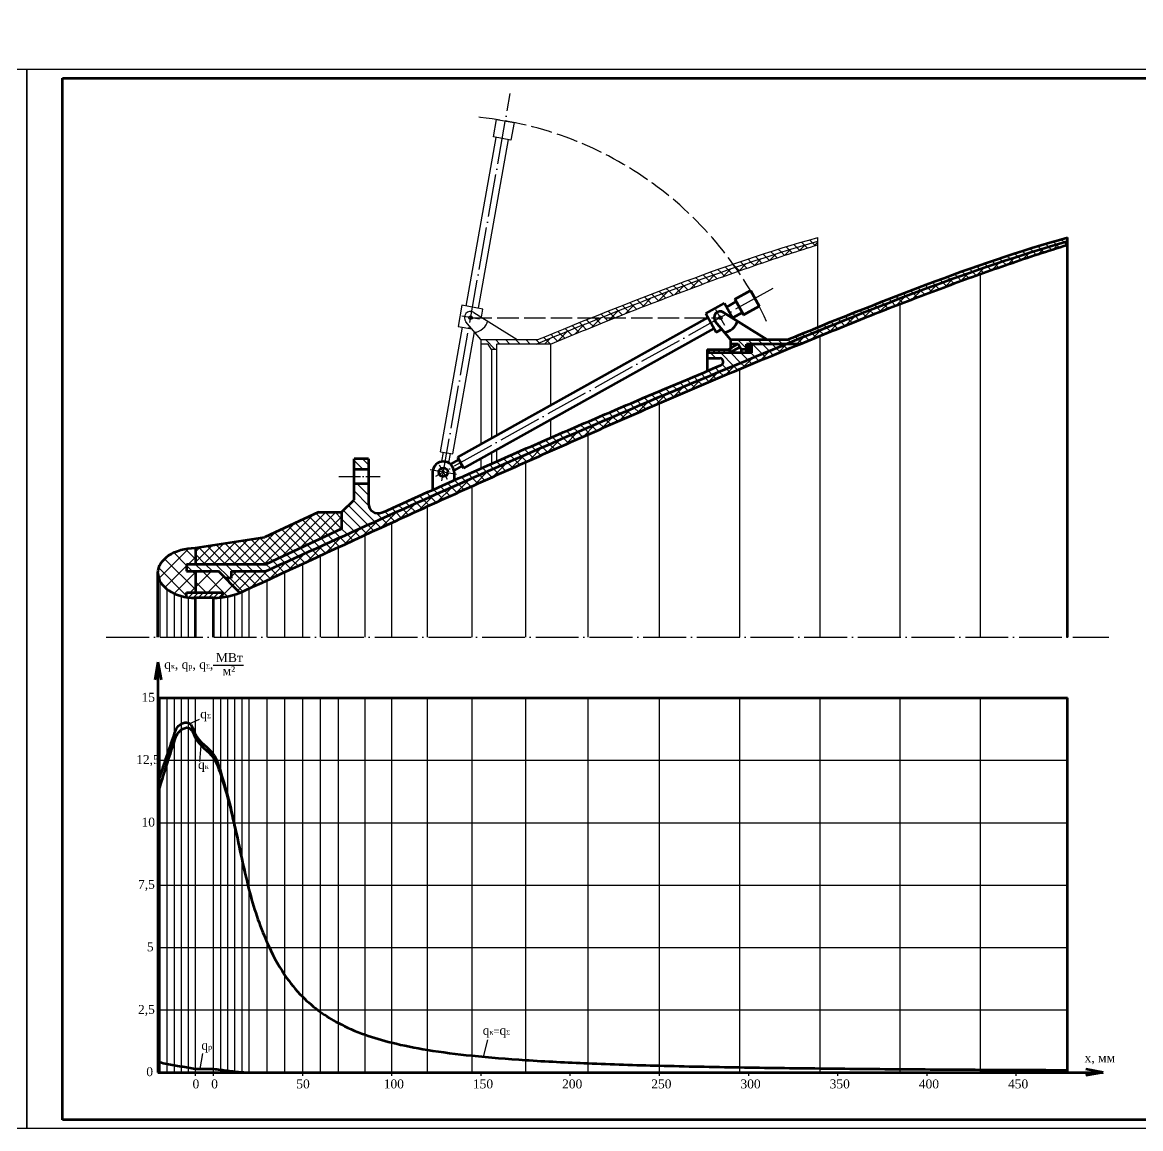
# Paper-space layout 'Лист1' of a CAD drawing. Header units: millimetres. Extents: x -4940 to -1389, y -1786 to 3462.
# Drawn here: x -3260 to -2633, y -970 to -350 of the extents above; entities that cross this region are included whole.
import ezdxf

# ---------------------------------------------------------------- set-up
doc = ezdxf.new("R2010")
doc.units = ezdxf.units.MM
doc.linetypes.add('ACAD_ISO02W100', pattern=[15, 12, -3])
doc.linetypes.add('ACAD_ISO04W100', pattern=[30, 24, -3, 0, -3])
doc.dimstyles.new('ISO-25', dxfattribs={"dimtxt": 2.5, "dimasz": 2.5, "dimexe": 1.25, "dimexo": 0.625, "dimtad": 1, "dimtxsty": 'Standard', "dimcen": 2.5, "dimadec": 0, "dimazin": 0, "dimtfac": 1, "dimtmove": 0, "dimatfit": 3, "dimfxl": 1, "dimarcsym": 0})

# ---------------------------------------------------------------- blocks, each defined once
blk = doc.blocks.new('*D71')
at = {"color": 0, "lineweight": -2}
blk.add_arc((-4597.85, -613.9), 48.93, 115.85706, 174.14294, dxfattribs=at)
at = {"color": 0}
for points in [[(-4619.52, -569.1), (-4618.87, -570.64), (-4614.59, -567.92)], [(-4645.7, -608.95), (-4647.36, -608.87), (-4646.79, -613.9)]]:
    blk.add_solid(points, dxfattribs=at)
at = {"layer": 'Defpoints', "color": 0}
for p in [(-4653.01, -462.38), (-4642.79, -594.52), (-4739.51, -613.9), (-4598.05, -613.38), (-4598.05, -613.9)]:
    blk.add_point(p, dxfattribs=at)

psp = doc.layouts.new('Лист1')

# ---------------------------------------------------------------- hatches: boundary and pattern name
h = psp.add_hatch()
h.set_pattern_fill('_USER', color=5, scale=4, angle=315, style=0, pattern_type=0)
h.set_pattern_definition([(315, (3327.5758, 5289.3454), (2.8284271, 2.8284271), [])])
edge = h.paths.add_edge_path()
edge.add_spline(control_points=[(-2935.718, -515.571), (-2910.79, -505.584), (-2885.716, -495.982), (-2860.346, -487.293)], knot_values=[373.4599659, 373.4599659, 373.4599659, 373.4599659, 453.9179497, 453.9179497, 453.9179497, 453.9179497], degree=3, periodic=0)
edge.add_arc((-3024.058, -602.178), 200, 35.059128, 35.702426)
edge.add_spline(control_points=[(-2861.646, -485.463), (-2872.247, -489.142), (-2898.816, -498.893), (-2925.133, -509.217), (-2940.959, -515.571)], knot_values=[368.7669809, 368.7669809, 368.7669809, 368.7669809, 402.4077443, 453.5742204, 453.5742204, 453.5742204, 453.5742204], degree=3, periodic=0)
edge.add_line((-2940.959, -515.571), (-2935.718, -515.571))
edge = h.paths.add_edge_path()
edge.add_spline(control_points=[(-2860.346, -487.293), (-2845.035, -482.05), (-2829.617, -477.139), (-2814.058, -472.678)], knot_values=[453.9179497, 453.9179497, 453.9179497, 453.9179497, 502.4755007, 502.4755007, 502.4755007, 502.4755007], degree=3, periodic=0)
edge.add_line((-2814.058, -472.678), (-2814.058, -470.678))
edge.add_spline(control_points=[(-2814.058, -470.678), (-2830.104, -474.977), (-2845.943, -480.013), (-2861.646, -485.463)], knot_values=[453.5742204, 453.5742204, 453.5742204, 453.5742204, 503.4091469, 503.4091469, 503.4091469, 503.4091469], degree=3, periodic=0)
edge.add_arc((-3024.058, -602.178), 200, 35.059128, 35.702426, ccw=False)
edge = h.paths.add_edge_path()
edge.add_spline(control_points=[(-2971.968, -530.34), (-2959.908, -525.367), (-2947.83, -520.424), (-2935.718, -515.571)], knot_values=[334.3660156, 334.3660156, 334.3660156, 334.3660156, 373.4599659, 373.4599659, 373.4599659, 373.4599659], degree=3, periodic=0)
edge.add_line((-2935.718, -515.571), (-2940.959, -515.571))
edge.add_spline(control_points=[(-2940.959, -515.571), (-2951.038, -519.617), (-2961.095, -523.714), (-2971.142, -527.84)], knot_values=[336.1801353, 336.1801353, 336.1801353, 336.1801353, 368.7669809, 368.7669809, 368.7669809, 368.7669809], degree=3, periodic=0)
edge.add_line((-2971.142, -527.84), (-3003.007, -527.84))
edge.add_line((-3003.007, -527.84), (-3003.007, -530.34))
edge.add_line((-3003.007, -530.34), (-2998.84, -530.34))
edge.add_line((-2998.84, -530.34), (-2997.108, -533.34))
edge.add_line((-2997.108, -533.34), (-2994.108, -533.34))
edge.add_line((-2994.108, -533.34), (-2994.108, -530.34))
edge.add_line((-2994.108, -530.34), (-2971.968, -530.34))
edge = h.paths.add_edge_path()
edge.add_spline(control_points=[(-3123.521, -657.678), (-3080.675, -638.153), (-2984.88, -594.632), (-2887.333, -553.181), (-2832.754, -530.664), (-2831.968, -530.34)], knot_values=[16.2020137, 16.2020137, 16.2020137, 16.2020137, 157.4332868, 331.8184068, 334.3660156, 334.3660156, 334.3660156, 334.3660156], degree=3, periodic=0)
edge.add_line((-2831.968, -530.34), (-2851.108, -530.34))
edge.add_line((-2851.108, -530.34), (-2851.108, -535.34))
edge.add_line((-2851.108, -535.34), (-2876.108, -535.34))
edge.add_line((-2876.108, -535.34), (-2876.108, -538.34))
edge.add_line((-2876.108, -538.34), (-2868.963, -538.34))
edge.add_arc((-2869.155, -540.34), 2.009, -69.021144, 84.513675, ccw=False)
edge.add_spline(control_points=[(-2868.435, -542.216), (-2870.992, -543.301), (-2873.55, -544.383), (-2876.108, -545.464)], knot_values=[200.1838298, 200.1838298, 200.1838298, 200.1838298, 208.5153955, 208.5153955, 208.5153955, 208.5153955], degree=3, periodic=0)
edge.add_spline(control_points=[(-2876.108, -545.464), (-2890.278, -551.452), (-2919.675, -563.764), (-2948.939, -576.394), (-2964.058, -582.973)], knot_values=[104.5684517, 104.5684517, 104.5684517, 104.5684517, 150.7173487, 200.1838298, 200.1838298, 200.1838298, 200.1838298], degree=3, periodic=0)
edge.add_spline(control_points=[(-2964.058, -582.973), (-2964.58, -583.2), (-2974.606, -587.564), (-2984.622, -591.948), (-2994.108, -596.126)], knot_values=[71.7666385, 71.7666385, 71.7666385, 71.7666385, 73.4744328, 104.5684517, 104.5684517, 104.5684517, 104.5684517], degree=3, periodic=0)
edge.add_spline(control_points=[(-2994.108, -596.126), (-2995.108, -596.566), (-2996.108, -597.007), (-2997.108, -597.448)], knot_values=[68.4881652, 68.4881652, 68.4881652, 68.4881652, 71.7666385, 71.7666385, 71.7666385, 71.7666385], degree=3, periodic=0)
edge.add_spline(control_points=[(-2997.108, -597.448), (-2999.075, -598.315), (-3001.041, -599.184), (-3003.007, -600.053)], knot_values=[62.0389668, 62.0389668, 62.0389668, 62.0389668, 68.4881652, 68.4881652, 68.4881652, 68.4881652], degree=3, periodic=0)
edge.add_spline(control_points=[(-3003.007, -600.053), (-3006.219, -601.474), (-3011.238, -603.699), (-3016.252, -605.931), (-3018.058, -606.735)], knot_values=[45.5713256, 45.5713256, 45.5713256, 45.5713256, 56.1085294, 62.0389668, 62.0389668, 62.0389668, 62.0389668], degree=3, periodic=0)
edge.add_spline(control_points=[(-3018.058, -606.735), (-3022.06, -608.519), (-3026.06, -610.306), (-3030.058, -612.096)], knot_values=[32.4284262, 32.4284262, 32.4284262, 32.4284262, 45.5713256, 45.5713256, 45.5713256, 45.5713256], degree=3, periodic=0)
edge.add_spline(control_points=[(-3030.058, -612.096), (-3039.529, -616.336), (-3048.993, -620.593), (-3058.457, -624.85)], knot_values=[1.2976306, 1.2976306, 1.2976306, 1.2976306, 32.4284262, 32.4284262, 32.4284262, 32.4284262], degree=3, periodic=0)
edge.add_arc((-3060.501, -619.678), 5.561, 180, 291.572655, ccw=False)
edge.add_line((-3066.063, -619.678), (-3066.063, -608.678))
edge.add_line((-3066.063, -608.678), (-3074.063, -608.678))
edge.add_line((-3074.063, -608.678), (-3074.063, -617.678))
edge.add_line((-3074.063, -617.678), (-3081.063, -624.678))
edge.add_line((-3081.063, -624.678), (-3081.063, -633.96))
edge.add_line((-3081.063, -633.96), (-3123.347, -653.678))
edge.add_line((-3123.347, -653.678), (-3168.058, -653.678))
edge.add_line((-3168.058, -653.678), (-3168.058, -657.678))
edge.add_line((-3168.058, -657.678), (-3150.139, -657.678))
edge.add_line((-3150.139, -657.678), (-3146.139, -661.678))
edge.add_line((-3146.139, -661.678), (-3143.058, -661.678))
edge.add_line((-3143.058, -661.678), (-3143.058, -657.678))
edge.add_line((-3143.058, -657.678), (-3123.521, -657.678))
h.paths.add_polyline_path([(-3066.063, -594.678), (-3074.063, -594.678), (-3074.063, -600.678), (-3066.063, -600.678)], flags=17)
edge = h.paths.add_edge_path()
edge.add_spline(control_points=[(-2831.968, -530.34), (-2780.106, -508.954), (-2727.924, -488.124), (-2674.058, -472.678)], knot_values=[334.3660156, 334.3660156, 334.3660156, 334.3660156, 502.4755007, 502.4755007, 502.4755007, 502.4755007], degree=3, periodic=0)
edge.add_line((-2674.058, -472.678), (-2674.058, -470.678))
edge.add_spline(control_points=[(-2674.058, -470.678), (-2700.935, -477.879), (-2747.802, -494.395), (-2793.895, -512.674), (-2814.058, -520.861)], knot_values=[354.6375176, 354.6375176, 354.6375176, 354.6375176, 438.1132076, 503.4091469, 503.4091469, 503.4091469, 503.4091469], degree=3, periodic=0)
edge.add_spline(control_points=[(-2814.058, -520.861), (-2819.758, -523.176), (-2825.452, -525.503), (-2831.142, -527.84)], knot_values=[336.1801353, 336.1801353, 336.1801353, 336.1801353, 354.6375176, 354.6375176, 354.6375176, 354.6375176], degree=3, periodic=0)
edge.add_line((-2831.142, -527.84), (-2863.007, -527.84))
edge.add_line((-2863.007, -527.84), (-2863.007, -530.34))
edge.add_line((-2863.007, -530.34), (-2858.84, -530.34))
edge.add_line((-2858.84, -530.34), (-2857.108, -533.34))
edge.add_line((-2857.108, -533.34), (-2854.108, -533.34))
edge.add_line((-2854.108, -533.34), (-2854.108, -530.34))
edge.add_line((-2854.108, -530.34), (-2831.968, -530.34))
h = psp.add_hatch()
h.set_pattern_fill('_USER', color=5, scale=4, angle=45, style=0, double=1, pattern_type=0)
h.set_pattern_definition([(45, (3327.5758, 5289.3454), (-2.8284271, 2.8284271), []), (135, (3327.5758, 5289.3454), (-2.8284271, -2.8284271), [])])
h.paths.add_polyline_path([(-3081.063, -633.96), (-3081.063, -624.678), (-3094.063, -624.678), (-3124.058, -638.665), (-3163.058, -644.678), (-3163.058, -653.678), (-3123.347, -653.678)])
edge = h.paths.add_edge_path()
edge.add_spline(control_points=[(-2964.058, -530.34), (-2952.05, -525.427), (-2939.912, -520.51), (-2927.765, -515.616), (-2927.652, -515.571)], knot_values=[341.5139185, 341.5139185, 341.5139185, 341.5139185, 380.437539, 380.800941, 380.800941, 380.800941, 380.800941], degree=3, periodic=0)
edge.add_line((-2927.652, -515.571), (-2935.718, -515.571))
edge.add_spline(control_points=[(-2935.718, -515.571), (-2947.83, -520.424), (-2959.908, -525.367), (-2971.968, -530.34)], knot_values=[334.3660156, 334.3660156, 334.3660156, 334.3660156, 373.4599659, 373.4599659, 373.4599659, 373.4599659], degree=3, periodic=0)
edge.add_line((-2971.968, -530.34), (-2964.058, -530.34))
edge = h.paths.add_edge_path()
edge.add_spline(control_points=[(-2927.652, -515.571), (-2922.405, -513.457), (-2911.798, -509.197), (-2895.674, -503.203), (-2879.51, -497.008), (-2867.203, -492.489), (-2860.285, -490.043), (-2858.804, -489.523)], knot_values=[380.800941, 380.800941, 380.800941, 380.800941, 397.7732999, 415.0885702, 432.4038404, 449.7078139, 454.416568, 454.416568, 454.416568, 454.416568], degree=3, periodic=0)
edge.add_arc((-3024.058, -602.178), 200, 34.282382, 35.059128)
edge.add_spline(control_points=[(-2860.346, -487.293), (-2885.716, -495.982), (-2910.79, -505.584), (-2935.718, -515.571)], knot_values=[373.4599659, 373.4599659, 373.4599659, 373.4599659, 453.9179497, 453.9179497, 453.9179497, 453.9179497], degree=3, periodic=0)
edge.add_line((-2935.718, -515.571), (-2927.652, -515.571))
edge = h.paths.add_edge_path()
edge.add_spline(control_points=[(-2858.804, -489.523), (-2854.847, -488.134), (-2839.989, -483.013), (-2825.076, -478.046), (-2814.058, -474.678)], knot_values=[454.416568, 454.416568, 454.416568, 454.416568, 466.9987888, 501.56189, 501.56189, 501.56189, 501.56189], degree=3, periodic=0)
edge.add_line((-2814.058, -474.678), (-2814.058, -472.678))
edge.add_spline(control_points=[(-2814.058, -472.678), (-2829.617, -477.139), (-2845.035, -482.05), (-2860.346, -487.293)], knot_values=[453.9179497, 453.9179497, 453.9179497, 453.9179497, 502.4755007, 502.4755007, 502.4755007, 502.4755007], degree=3, periodic=0)
edge.add_arc((-3024.058, -602.178), 200, 34.282382, 35.059128, ccw=False)
edge = h.paths.add_edge_path()
edge.add_spline(control_points=[(-2824.058, -530.34), (-2820.393, -528.841), (-2816.726, -527.345), (-2813.058, -525.853)], knot_values=[341.5139185, 341.5139185, 341.5139185, 341.5139185, 353.3940925, 353.3940925, 353.3940925, 353.3940925], degree=3, periodic=0)
edge.add_spline(control_points=[(-2813.058, -525.853), (-2804.708, -522.456), (-2790.994, -516.909), (-2777.235, -511.379), (-2771.814, -509.283), (-2771.782, -509.27)], knot_values=[353.3940925, 353.3940925, 353.3940925, 353.3940925, 380.437539, 397.7732999, 397.876588, 397.876588, 397.876588, 397.876588], degree=3, periodic=0)
edge.add_line((-2771.782, -509.27), (-2774.662, -507.254))
edge.add_spline(control_points=[(-2774.662, -507.254), (-2793.852, -514.715), (-2812.932, -522.49), (-2831.968, -530.34)], knot_values=[334.3660156, 334.3660156, 334.3660156, 334.3660156, 396.072347, 396.072347, 396.072347, 396.072347], degree=3, periodic=0)
edge.add_line((-2831.968, -530.34), (-2824.058, -530.34))
edge = h.paths.add_edge_path()
edge.add_spline(control_points=[(-2723.058, -491.028), (-2717.69, -489.116), (-2701.417, -483.488), (-2685.076, -478.046), (-2674.058, -474.678)], knot_values=[449.9040626, 449.9040626, 449.9040626, 449.9040626, 466.9987888, 501.56189, 501.56189, 501.56189, 501.56189], degree=3, periodic=0)
edge.add_line((-2674.058, -474.678), (-2674.058, -472.678))
edge.add_spline(control_points=[(-2674.058, -472.678), (-2689.944, -477.233), (-2705.684, -482.257), (-2721.312, -487.625)], knot_values=[452.8965993, 452.8965993, 452.8965993, 452.8965993, 502.4755007, 502.4755007, 502.4755007, 502.4755007], degree=3, periodic=0)
edge.add_line((-2721.312, -487.625), (-2723.333, -491.126))
edge.add_spline(control_points=[(-2723.333, -491.126), (-2723.303, -491.115), (-2723.212, -491.082), (-2723.12, -491.05), (-2723.058, -491.028)], knot_values=[449.6117285, 449.6117285, 449.6117285, 449.6117285, 449.7078139, 449.9040626, 449.9040626, 449.9040626, 449.9040626], degree=3, periodic=0)
edge = h.paths.add_edge_path()
edge.add_spline(control_points=[(-2733.297, -494.74), (-2729.982, -493.518), (-2726.661, -492.312), (-2723.333, -491.126)], knot_values=[439.0132924, 439.0132924, 439.0132924, 439.0132924, 449.6117285, 449.6117285, 449.6117285, 449.6117285], degree=3, periodic=0)
edge.add_line((-2723.333, -491.126), (-2721.312, -487.625))
edge.add_spline(control_points=[(-2721.312, -487.625), (-2727.11, -489.616), (-2732.892, -491.655), (-2738.66, -493.735)], knot_values=[434.504718, 434.504718, 434.504718, 434.504718, 452.8965993, 452.8965993, 452.8965993, 452.8965993], degree=3, periodic=0)
edge.add_spline(control_points=[(-2738.66, -493.735), (-2750.715, -498.081), (-2762.71, -502.606), (-2774.662, -507.254)], knot_values=[396.072347, 396.072347, 396.072347, 396.072347, 434.504718, 434.504718, 434.504718, 434.504718], degree=3, periodic=0)
edge.add_line((-2774.662, -507.254), (-2771.782, -509.27))
edge.add_spline(control_points=[(-2771.782, -509.27), (-2770.542, -508.791), (-2769.3, -508.316), (-2768.058, -507.842)], knot_values=[397.876588, 397.876588, 397.876588, 397.876588, 401.8646836, 401.8646836, 401.8646836, 401.8646836], degree=3, periodic=0)
edge.add_spline(control_points=[(-2768.058, -507.842), (-2763.939, -506.274), (-2754.401, -502.715), (-2742.838, -498.283), (-2735.364, -495.502), (-2733.297, -494.74)], knot_values=[401.8646836, 401.8646836, 401.8646836, 401.8646836, 415.0885702, 432.4038404, 439.0132924, 439.0132924, 439.0132924, 439.0132924], degree=3, periodic=0)
edge = h.paths.add_edge_path()
edge.add_spline(control_points=[(-3113.058, -658.232), (-3109.725, -656.688), (-3106.392, -655.145), (-3103.058, -653.603)], knot_values=[25.4528571, 25.4528571, 25.4528571, 25.4528571, 36.4720802, 36.4720802, 36.4720802, 36.4720802], degree=3, periodic=0)
edge.add_spline(control_points=[(-3103.058, -653.603), (-3099.725, -652.061), (-3096.392, -650.519), (-3093.058, -648.979)], knot_values=[36.4720802, 36.4720802, 36.4720802, 36.4720802, 47.4896098, 47.4896098, 47.4896098, 47.4896098], degree=3, periodic=0)
edge.add_spline(control_points=[(-3093.058, -648.979), (-3089.725, -647.438), (-3086.392, -645.898), (-3083.058, -644.359)], knot_values=[47.4896098, 47.4896098, 47.4896098, 47.4896098, 58.5049356, 58.5049356, 58.5049356, 58.5049356], degree=3, periodic=0)
edge.add_spline(control_points=[(-3083.058, -644.359), (-3078.059, -642.052), (-3073.059, -639.746), (-3068.058, -637.443)], knot_values=[58.5049356, 58.5049356, 58.5049356, 58.5049356, 75.0226782, 75.0226782, 75.0226782, 75.0226782], degree=3, periodic=0)
edge.add_spline(control_points=[(-3068.058, -637.443), (-3063.219, -635.215), (-3058.22, -632.915), (-3053.218, -630.619), (-3053.058, -630.545)], knot_values=[75.0226782, 75.0226782, 75.0226782, 75.0226782, 91.0038513, 91.532603, 91.532603, 91.532603, 91.532603], degree=3, periodic=0)
edge.add_spline(control_points=[(-3053.058, -630.545), (-3046.395, -627.486), (-3039.729, -624.432), (-3033.058, -621.388)], knot_values=[91.532603, 91.532603, 91.532603, 91.532603, 113.5292113, 113.5292113, 113.5292113, 113.5292113], degree=3, periodic=0)
edge.add_spline(control_points=[(-3033.058, -621.388), (-3026.09, -618.208), (-3017.759, -614.422), (-3009.418, -610.659), (-3008.058, -610.046)], knot_values=[113.5292113, 113.5292113, 113.5292113, 113.5292113, 136.5071244, 140.9819492, 140.9819492, 140.9819492, 140.9819492], degree=3, periodic=0)
edge.add_spline(control_points=[(-3008.058, -610.046), (-2998.07, -605.544), (-2988.068, -601.072), (-2978.058, -596.618)], knot_values=[140.9819492, 140.9819492, 140.9819492, 140.9819492, 173.8499035, 173.8499035, 173.8499035, 173.8499035], degree=3, periodic=0)
edge.add_spline(control_points=[(-2978.058, -596.618), (-2975.572, -595.512), (-2963.912, -590.33), (-2952.243, -585.167), (-2943.058, -581.118)], knot_values=[173.8499035, 173.8499035, 173.8499035, 173.8499035, 182.0143327, 212.1286119, 212.1286119, 212.1286119, 212.1286119], degree=3, periodic=0)
edge.add_spline(control_points=[(-2943.058, -581.118), (-2938.362, -579.047), (-2925.038, -573.182), (-2911.703, -567.341), (-2903.058, -563.586)], knot_values=[212.1286119, 212.1286119, 212.1286119, 212.1286119, 227.5254665, 255.8018383, 255.8018383, 255.8018383, 255.8018383], degree=3, periodic=0)
edge.add_spline(control_points=[(-2903.058, -563.586), (-2897.787, -561.296), (-2882.818, -554.829), (-2867.8, -548.475), (-2858.058, -544.399)], knot_values=[255.8018383, 255.8018383, 255.8018383, 255.8018383, 273.0423259, 304.7217378, 304.7217378, 304.7217378, 304.7217378], degree=3, periodic=0)
edge.add_spline(control_points=[(-2858.058, -544.399), (-2853.798, -542.616), (-2842.476, -537.902), (-2831.135, -533.235), (-2824.058, -530.34)], knot_values=[304.7217378, 304.7217378, 304.7217378, 304.7217378, 318.5761182, 341.5139185, 341.5139185, 341.5139185, 341.5139185], degree=3, periodic=0)
edge.add_line((-2824.058, -530.34), (-2831.968, -530.34))
edge.add_spline(control_points=[(-2831.968, -530.34), (-2832.754, -530.664), (-2887.333, -553.181), (-2984.88, -594.632), (-3080.675, -638.153), (-3123.521, -657.678)], knot_values=[16.2020137, 16.2020137, 16.2020137, 16.2020137, 18.7496225, 193.1347424, 334.3660156, 334.3660156, 334.3660156, 334.3660156], degree=3, periodic=0)
edge.add_line((-3123.521, -657.678), (-3143.058, -657.678))
edge.add_line((-3143.058, -657.678), (-3143.058, -661.678))
edge.add_line((-3143.058, -661.678), (-3146.139, -661.678))
edge.add_line((-3146.139, -661.678), (-3138.058, -669.759))
edge.add_arc((-3153.058, -632.678), 40, 292.024313, 294.720342)
edge.add_spline(control_points=[(-3136.153, -668.93), (-3135.122, -668.452), (-3134.09, -667.974), (-3133.058, -667.496)], knot_values=[0, 0, 0, 0, 3.411376, 3.411376, 3.411376, 3.411376], degree=3, periodic=0)
edge.add_spline(control_points=[(-3133.058, -667.496), (-3129.725, -665.952), (-3126.392, -664.407), (-3123.058, -662.863)], knot_values=[3.411376, 3.411376, 3.411376, 3.411376, 14.4324519, 14.4324519, 14.4324519, 14.4324519], degree=3, periodic=0)
edge.add_spline(control_points=[(-3123.058, -662.863), (-3119.725, -661.319), (-3116.392, -659.775), (-3113.058, -658.232)], knot_values=[14.4324519, 14.4324519, 14.4324519, 14.4324519, 25.4528571, 25.4528571, 25.4528571, 25.4528571], degree=3, periodic=0)
h = psp.add_hatch()
h.set_pattern_fill('_USER', color=5, scale=2, angle=45, style=0, pattern_type=0)
h.set_pattern_definition([(45, (3327.5758, 5289.3454), (-1.41421356, 1.41421356), [])])
h.paths.add_polyline_path([(-2857.912, -532.072), (-2858.912, -530.34), (-2864.108, -533.34), (-2876.108, -533.34), (-2876.108, -535.34), (-2863.572, -535.34)])
psp.add_hatch(color=5).paths.add_polyline_path([(-2851.108, -530.34), (-2854.108, -530.34), (-2854.108, -535.34), (-2851.108, -535.34)])
h = psp.add_hatch()
h.set_pattern_fill('_USER', color=5, scale=6, angle=45, style=0, double=1, pattern_type=0)
h.set_pattern_definition([(45, (3327.576, 5289.3454), (-4.2426407, 4.2426407), []), (135, (3327.576, 5289.3454), (-4.2426407, -4.2426407), [])])
edge = h.paths.add_edge_path()
edge.add_line((-3168.058, -653.678), (-3163.058, -653.678))
edge.add_line((-3163.058, -653.678), (-3163.058, -644.678))
edge.add_ellipse((-3163.058, -658.678), major_axis=(-21, 0), ratio=0.6666667, start_angle=270, end_angle=360)
edge.add_ellipse((-3163.058, -658.678), major_axis=(-21, 0), ratio=0.6666667, start_angle=0, end_angle=17.75279)
edge.add_ellipse((-3163.058, -658.678), major_axis=(-21, 0), ratio=0.6666667, start_angle=17.75279, end_angle=40.367594)
edge.add_ellipse((-3163.058, -658.678), major_axis=(-21, 0), ratio=0.6666667, start_angle=40.367594, end_angle=55.150095)
edge.add_ellipse((-3163.058, -658.678), major_axis=(-21, 0), ratio=0.6666667, start_angle=55.150095, end_angle=67.607312)
edge.add_ellipse((-3163.058, -658.678), major_axis=(-21, 0), ratio=0.6666667, start_angle=67.607312, end_angle=76.225853)
edge.add_line((-3168.058, -672.275), (-3168.058, -669.678))
edge.add_line((-3168.058, -669.678), (-3163.058, -669.678))
edge.add_line((-3163.058, -669.678), (-3163.058, -657.678))
edge.add_line((-3163.058, -657.678), (-3168.058, -657.678))
edge.add_line((-3168.058, -657.678), (-3168.058, -653.678))
h = psp.add_hatch()
h.set_pattern_fill('_USER', color=5, scale=7, angle=45, style=0, double=1, pattern_type=0)
h.set_pattern_definition([(45, (3327.576, 5289.3454), (-4.9497475, 4.9497475), []), (135, (3327.576, 5289.3454), (-4.9497475, -4.9497475), [])])
h.paths.add_polyline_path([(-3150.139, -657.678), (-3163.058, -657.678), (-3163.058, -669.678), (-3148.058, -669.678), (-3148.058, -672.364, 0.0648579), (-3138.058, -669.759)])
h = psp.add_hatch()
h.set_pattern_fill('_USER', color=5, scale=2, angle=45, style=0, pattern_type=0)
h.set_pattern_definition([(45, (110.8912, 1779.4278), (-1.4142136, 1.4142136), [])])
edge = h.paths.add_edge_path()
edge.add_line((-3148.058, -669.678), (-3168.058, -669.678))
edge.add_line((-3168.058, -669.678), (-3168.058, -672.275))
edge.add_ellipse((-3163.058, -658.678), major_axis=(-21, 0), ratio=0.6666667, start_angle=76.225853, end_angle=79.019425)
edge.add_ellipse((-3163.058, -658.678), major_axis=(-21, 0), ratio=0.6666667, start_angle=79.019425, end_angle=90)
edge.add_line((-3163.058, -672.678), (-3153.058, -672.678))
edge.add_arc((-3153.058, -632.678), 40, 270, 277.180756)
edge.add_line((-3148.058, -672.364), (-3148.058, -669.678))

# ---------------------------------------------------------------- linework, layer by layer
for p, q in [((-4098.572, -376.218), (-3257.572, -376.218)), ((-3257.572, -970.218), (-3257.572, -376.218)), ((-3257.572, -376.218), (-2416.572, -376.218)), ((-3257.572, -376.218), (-3257.572, -970.218)), ((-3163.058, -940.678), (-3163.058, -728.678)), ((-3153.058, -728.678), (-3153.058, -940.678)), ((-3184.058, -763.678), (-2674.058, -763.678)), ((-3184.058, -798.678), (-2674.058, -798.678)), ((-3184.058, -833.678), (-2674.058, -833.678)), ((-3184.058, -868.678), (-2674.058, -868.678)), ((-3184.058, -903.678), (-2674.058, -903.678)), ((-3257.572, -970.218), (-4098.572, -970.218)), ((-2416.572, -970.218), (-3257.572, -970.218))]:
    psp.add_line(p, q)
at = {"lineweight": 60}
for p, q in [((-3237.572, -381.218), (-2421.572, -381.218)), ((-3237.572, -965.218), (-3237.572, -381.218)), ((-2674.058, -694.678), (-2674.058, -470.678)), ((-2860.561, -505.257), (-2851.827, -500.386)), ((-2851.827, -500.386), (-2846.956, -509.119)), ((-2876.95, -513.254), (-2866.47, -507.408)), ((-2866.47, -507.408), (-2861.768, -515.838)), ((-2859.83, -506.567), (-2865.252, -509.592)), ((-2860.561, -505.257), (-2855.689, -513.991)), ((-2876.95, -513.254), (-2871.104, -523.734)), ((-2866.929, -512.605), (-2842.608, -527.84)), ((-2856.42, -512.681), (-2861.842, -515.705)), ((-2855.689, -513.991), (-2846.956, -509.119)), ((-2875.732, -515.437), (-3016.156, -593.763)), ((-2863.007, -527.84), (-2871.461, -517.829)), ((-2872.322, -521.55), (-3012.747, -599.876)), ((-2871.104, -523.734), (-2867.957, -521.978)), ((-2864.108, -533.34), (-2858.912, -530.34)), ((-2857.912, -532.072), (-2863.572, -535.34)), ((-2863.007, -527.84), (-2831.142, -527.84)), ((-2863.007, -527.84), (-2863.007, -532.705)), ((-2858.84, -530.34), (-2863.007, -530.34)), ((-2858.912, -530.34), (-2857.912, -532.072)), ((-2857.108, -533.34), (-2858.84, -530.34)), ((-2824.058, -530.34), (-2854.108, -530.34)), ((-2854.108, -535.34), (-2854.108, -530.34)), ((-2851.108, -535.34), (-2851.108, -530.34)), ((-2876.108, -533.34), (-2876.108, -545.464)), ((-2876.108, -533.34), (-2864.108, -533.34)), ((-2851.108, -535.34), (-2876.108, -535.34)), ((-2876.108, -538.34), (-2868.963, -538.34)), ((-2854.108, -533.34), (-2857.108, -533.34)), ((-2857.108, -533.34), (-2857.108, -535.34)), ((-3074.063, -617.678), (-3074.063, -594.678)), ((-3066.063, -594.678), (-3074.063, -594.678)), ((-3066.063, -594.678), (-3066.063, -619.678)), ((-3015.426, -595.073), (-3020.092, -597.676)), ((-3016.156, -593.763), (-3012.747, -599.876)), ((-3066.063, -600.678), (-3074.063, -600.678)), ((-3013.477, -598.566), (-3018.144, -601.169)), ((-3030.058, -602.178), (-3030.058, -612.096)), ((-3018.058, -602.178), (-3018.058, -606.735)), ((-3066.063, -608.678), (-3074.063, -608.678)), ((-3081.063, -624.678), (-3074.063, -617.678)), ((-3094.063, -624.678), (-3124.058, -638.665)), ((-3094.063, -624.678), (-3081.063, -624.678)), ((-3081.063, -624.678), (-3081.063, -633.96)), ((-3163.058, -644.678), (-3124.058, -638.665)), ((-3081.063, -633.96), (-3123.347, -653.678)), ((-3163.058, -644.678), (-3163.058, -653.678)), ((-3168.058, -653.678), (-3123.347, -653.678)), ((-3168.058, -653.678), (-3168.058, -657.678)), ((-3168.058, -657.678), (-3150.139, -657.678)), ((-3163.058, -657.678), (-3163.058, -669.678)), ((-3138.058, -669.759), (-3150.139, -657.678)), ((-3143.058, -657.678), (-3123.521, -657.678)), ((-3143.058, -657.678), (-3143.058, -661.678)), ((-3184.058, -694.678), (-3184.058, -658.678)), ((-3143.058, -661.678), (-3146.139, -661.678)), ((-3168.058, -672.275), (-3168.058, -669.678)), ((-3168.058, -669.678), (-3148.058, -669.678)), ((-3148.058, -669.678), (-3148.058, -672.364)), ((-3163.058, -694.678), (-3163.058, -672.678)), ((-3153.058, -672.678), (-3163.058, -672.678)), ((-3153.058, -672.678), (-3153.058, -694.678)), ((-3184.058, -708.678), (-3185.795, -718.526)), ((-3184.058, -708.678), (-3184.058, -938.678)), ((-3184.058, -708.678), (-3182.322, -718.526)), ((-3184.058, -728.678), (-2674.058, -728.678)), ((-2674.058, -938.678), (-2674.058, -728.678)), ((-3184.058, -938.678), (-2654.058, -938.678)), ((-3163.058, -936.654), (-3153.058, -936.654)), ((-2654.058, -938.678), (-2663.906, -936.941)), ((-2654.058, -938.678), (-2663.906, -940.414)), ((-2421.572, -965.218), (-3237.572, -965.218))]:
    psp.add_line(p, q, dxfattribs=at)
at = {"color": 6, "linetype": 'ACAD_ISO04W100'}
for p, q in [((-3024.926, -607.102), (-2986.637, -389.952)), ((-3003.863, -516.439), (-3013.711, -514.703)), ((-3016.672, -603.48), (-3031.444, -600.875))]:
    psp.add_line(p, q, dxfattribs=at)
at = {"color": 6}
for p, q in [((-2995.989, -414.196), (-2994.253, -404.348)), ((-2994.253, -404.348), (-2984.404, -406.084)), ((-2984.404, -406.084), (-2986.141, -415.933)), ((-3011.192, -509.054), (-2994.512, -414.457)), ((-3004.298, -510.27), (-2987.618, -415.672)), ((-2986.141, -415.933), (-2995.989, -414.196)), ((-2814.058, -520.861), (-2814.058, -470.678)), ((-2723.058, -491.028), (-2723.058, -694.678)), ((-3013.654, -508.62), (-3015.738, -520.438)), ((-3001.836, -510.704), (-3013.654, -508.62)), ((-3006.929, -512.605), (-2982.608, -527.84)), ((-3002.645, -515.289), (-3001.836, -510.704)), ((-2768.058, -507.842), (-2768.058, -694.678)), ((-3003.007, -527.84), (-3011.461, -517.829)), ((-3025.595, -590.737), (-3013.276, -520.872)), ((-3018.701, -591.953), (-3006.638, -523.54)), ((-3015.738, -520.438), (-3008.124, -521.78)), ((-2813.058, -525.853), (-2813.058, -694.678)), ((-3003.007, -527.84), (-2971.142, -527.84)), ((-3003.007, -527.84), (-3003.007, -586.428)), ((-2998.84, -530.34), (-3003.007, -530.34)), ((-2997.108, -533.34), (-2998.84, -530.34)), ((-2964.058, -530.34), (-2994.108, -530.34)), ((-2994.108, -581.464), (-2994.108, -530.34)), ((-2964.058, -530.34), (-2964.058, -564.703)), ((-2994.108, -533.34), (-2997.108, -533.34)), ((-2997.108, -533.34), (-2997.108, -583.138)), ((-2858.058, -544.399), (-2858.058, -694.678)), ((-2903.058, -563.586), (-2903.058, -694.678)), ((-2964.058, -572.719), (-2964.058, -582.973)), ((-2943.058, -581.118), (-2943.058, -694.678)), ((-3025.595, -590.737), (-3018.701, -591.953)), ((-3024.118, -590.998), (-3025.045, -596.26)), ((-3020.178, -591.692), (-3021.106, -596.954)), ((-3003.007, -594.444), (-3003.007, -600.053)), ((-2997.108, -591.153), (-2997.108, -597.448)), ((-2994.108, -596.126), (-2994.108, -589.48)), ((-2978.058, -596.618), (-2978.058, -694.678)), ((-3008.058, -610.046), (-3008.058, -694.678)), ((-3033.058, -621.388), (-3033.058, -694.678)), ((-3053.058, -630.545), (-3053.058, -694.678)), ((-3068.058, -637.443), (-3068.058, -694.678)), ((-3083.058, -644.359), (-3083.058, -694.678)), ((-3093.058, -648.979), (-3093.058, -694.678)), ((-3113.058, -658.232), (-3113.058, -694.678)), ((-3103.058, -653.603), (-3103.058, -694.678)), ((-3183.058, -662.947), (-3183.058, -694.678)), ((-3123.058, -662.863), (-3123.058, -694.678)), ((-3179.058, -667.745), (-3179.058, -694.678)), ((-3175.058, -670.167), (-3175.058, -694.678)), ((-3137.058, -669.338), (-3137.058, -694.678)), ((-3133.058, -667.496), (-3133.058, -694.678)), ((-3171.058, -671.622), (-3171.058, -694.678)), ((-3167.058, -672.421), (-3167.058, -694.678)), ((-3149.058, -672.477), (-3149.058, -694.678)), ((-3145.058, -671.87), (-3145.058, -694.678)), ((-3141.058, -670.835), (-3141.058, -694.678))]:
    psp.add_line(p, q, dxfattribs=at)
at = {"color": 5, "linetype": 'ACAD_ISO04W100'}
psp.add_line((-2839.347, -499.15), (-3028.401, -604.6), dxfattribs=at)
at = {"color": 5}
for p, q in [((-2866.287, -519.901), (-2871.287, -511.241)), ((-2876.108, -533.34), (-2864.108, -533.34)), ((-3026.385, -598.006), (-3021.844, -606.148)), ((-3183.058, -728.678), (-3183.058, -938.678)), ((-3179.058, -728.678), (-3179.058, -938.678)), ((-3175.058, -728.678), (-3175.058, -938.678)), ((-3171.058, -728.678), (-3171.058, -938.678)), ((-3167.058, -728.678), (-3167.058, -938.678)), ((-3149.058, -728.678), (-3149.058, -938.678)), ((-3145.058, -728.678), (-3145.058, -938.678)), ((-3141.058, -728.678), (-3141.058, -938.678)), ((-3137.058, -728.678), (-3137.058, -938.678)), ((-3133.058, -728.678), (-3133.058, -938.678)), ((-3123.058, -728.678), (-3123.058, -938.678)), ((-3113.058, -728.678), (-3113.058, -938.678)), ((-3103.058, -728.678), (-3103.058, -940.678)), ((-3093.058, -728.678), (-3093.058, -938.678)), ((-3083.058, -728.678), (-3083.058, -938.678)), ((-3068.058, -728.678), (-3068.058, -938.678)), ((-3053.058, -728.678), (-3053.058, -940.678)), ((-3033.058, -728.678), (-3033.058, -938.678)), ((-3008.058, -728.678), (-3008.058, -938.678)), ((-2978.058, -728.678), (-2978.058, -938.678)), ((-2943.058, -728.678), (-2943.058, -938.678)), ((-2903.058, -728.678), (-2903.058, -940.678)), ((-2858.058, -728.678), (-2858.058, -938.678)), ((-2813.058, -728.678), (-2813.058, -938.678)), ((-2768.058, -728.678), (-2768.058, -938.678)), ((-2723.058, -728.678), (-2723.058, -938.678)), ((-3160.969, -740.883), (-3167.058, -743.723)), ((-3160.593, -764.426), (-3159.809, -755.46)), ((-2999.218, -920.442), (-3001.756, -929.918)), ((-3159.012, -928.1), (-3160.52, -936.654)), ((-3003.058, -938.678), (-3003.058, -940.678)), ((-2953.058, -938.678), (-2953.058, -940.678)), ((-2853.058, -938.678), (-2853.058, -940.678)), ((-2803.058, -938.678), (-2803.058, -940.678)), ((-2753.058, -938.678), (-2753.058, -940.678)), ((-2703.058, -938.678), (-2703.058, -940.678))]:
    psp.add_line(p, q, dxfattribs=at)
at = {"color": 6, "linetype": 'ACAD_ISO02W100'}
psp.add_line((-3008.787, -515.571), (-2868.787, -515.571), dxfattribs=at)
at = {"color": 5, "linetype": 'ACAD_ISO04W100', "ltscale": 0.5}
psp.add_line((-3082.575, -604.678), (-3059.551, -604.678), dxfattribs=at)
at = {"linetype": 'ACAD_ISO04W100'}
psp.add_line((-3213, -694.678), (-2651.04, -694.678), dxfattribs=at)
at = {"lineweight": 30}
psp.add_line((-3153.053, -710.425), (-3136.053, -710.425), dxfattribs=at)
at = {"color": 6}
psp.add_circle((-3008.787, -515.571), 1, dxfattribs=at)
psp.add_circle((-2868.787, -515.571), 1)
at = {"lineweight": 60}
psp.add_circle((-3024.058, -602.178), 2.5, dxfattribs=at)
at = {"color": 6, "linetype": 'ACAD_ISO02W100'}
psp.add_arc((-3024.058, -602.178), 200, 25, 85, dxfattribs=at)
at = {"color": 6}
psp.add_arc((-3008.787, -515.571), 3.5, 57.935768, 220.180314, dxfattribs=at)
at = {"lineweight": 60}
for centre, radius, start, end in [((-2868.787, -515.571), 3.5, 57.935768, 220.180314), ((-2869.155, -540.34), 2.009, 290.978856, 84.513675), ((-3024.058, -602.178), 6, 0, 180), ((-3060.501, -619.678), 5.561, 180, 291.572655), ((-3153.058, -632.678), 40, 270, 295)]:
    psp.add_arc(centre, radius, start, end, dxfattribs=at)
at = {"color": 6}
psp.add_ellipse((-3003.892, -519.481), major_axis=(-4.213, -3.535), ratio=0.5454545, start_param=0.5415457, end_param=2.661427, dxfattribs=at)
at = {"lineweight": 60}
for centre, major_axis, ratio, start_param, end_param in [((-2863.892, -519.481), (-4.213, -3.535), 0.5454545, 0.5415457, 2.661427), ((-3163.058, -658.678), (-21, 0), 0.6666667, 0, 1.5707963)]:
    psp.add_ellipse(centre, major_axis=major_axis, ratio=ratio, start_param=start_param, end_param=end_param, dxfattribs=at)
at = {"lineweight": 60, "extrusion": (0, 0, -1)}
psp.add_ellipse((-3163.058, -658.678), major_axis=(-21, 0), ratio=0.6666667, start_param=0, end_param=1.5707963, dxfattribs=at)
at = {"color": 6}
psp.add_open_spline([(-2971.968, -530.34), (-2920.106, -508.954), (-2867.924, -488.124), (-2814.058, -472.678)], degree=3, dxfattribs=at)
for points, knots in [([(-2971.142, -527.84), (-2945.32, -517.236), (-2893.617, -496.444), (-2840.935, -477.879), (-2814.058, -470.678)], [336.1801353, 336.1801353, 336.1801353, 336.1801353, 419.9334569, 503.4091469, 503.4091469, 503.4091469, 503.4091469]), ([(-2964.058, -530.34), (-2952.05, -525.427), (-2934.669, -518.386), (-2911.912, -509.239), (-2895.674, -503.203), (-2879.51, -497.008), (-2863.265, -491.044), (-2841.479, -483.509), (-2825.076, -478.046), (-2814.058, -474.678)], [341.5139185, 341.5139185, 341.5139185, 341.5139185, 380.437539, 397.7732999, 415.0885702, 432.4038404, 449.7078139, 466.9987888, 501.56189, 501.56189, 501.56189, 501.56189])]:
    psp.add_open_spline(points, degree=3, knots=knots, dxfattribs=at)
at = {"lineweight": 60}
psp.add_open_spline([(-2831.968, -530.34), (-2780.106, -508.954), (-2727.924, -488.124), (-2674.058, -472.678)], degree=3, dxfattribs=at)
for points, knots in [([(-2831.142, -527.84), (-2805.32, -517.236), (-2753.617, -496.444), (-2700.935, -477.879), (-2674.058, -470.678)], [336.1801353, 336.1801353, 336.1801353, 336.1801353, 419.9334569, 503.4091469, 503.4091469, 503.4091469, 503.4091469]), ([(-2824.058, -530.34), (-2812.05, -525.427), (-2794.669, -518.386), (-2771.912, -509.239), (-2755.674, -503.203), (-2739.51, -497.008), (-2723.265, -491.044), (-2701.479, -483.509), (-2685.076, -478.046), (-2674.058, -474.678)], [341.5139185, 341.5139185, 341.5139185, 341.5139185, 380.437539, 397.7732999, 415.0885702, 432.4038404, 449.7078139, 466.9987888, 501.56189, 501.56189, 501.56189, 501.56189]), ([(-3136.153, -668.93), (-3108.63, -656.177), (-3067.344, -637.048), (-3012.163, -611.824), (-2970.609, -593.273), (-2928.975, -574.889), (-2887.267, -556.651), (-2852.241, -541.921), (-2831.135, -533.235), (-2824.058, -530.34)], [0, 0, 0, 0, 91.0038513, 136.5071244, 182.0143327, 227.5254665, 273.0423259, 318.5761182, 341.5139185, 341.5139185, 341.5139185, 341.5139185]), ([(-3123.521, -657.678), (-3080.675, -638.153), (-2984.88, -594.632), (-2887.333, -553.181), (-2832.754, -530.664), (-2831.968, -530.34)], [16.2020137, 16.2020137, 16.2020137, 16.2020137, 157.4332868, 331.8184068, 334.3660156, 334.3660156, 334.3660156, 334.3660156]), ([(-3058.457, -624.85), (-3043.195, -617.984), (-3012.319, -604.099), (-2965.701, -583.631), (-2917.651, -562.883), (-2885.153, -549.309), (-2868.435, -542.216)], [1.2976306, 1.2976306, 1.2976306, 1.2976306, 51.5017629, 102.8606574, 154.0349328, 208.5153955, 208.5153955, 208.5153955, 208.5153955])]:
    psp.add_open_spline(points, degree=3, knots=knots, dxfattribs=at)
for points, end_tangent in [([(-3183.058, -773.405), (-3179.058, -761.369), (-3175.058, -749.652), (-3171.058, -743.231), (-3167.058, -742.751), (-3163.058, -749.01), (-3153.058, -760.228), (-3149.058, -769.822), (-3145.058, -783.6), (-3141.058, -800.318), (-3137.058, -818.841), (-3133.058, -836.078), (-3123.058, -865.606), (-3113.058, -883.992), (-3103.058, -896.188), (-3093.058, -904.745), (-3083.058, -910.955), (-3068.058, -917.499), (-3053.058, -921.977), (-3033.058, -926.029), (-3008.058, -929.297), (-2978.058, -931.766), (-2943.058, -933.578), (-2903.058, -934.888), (-2858.058, -935.822), (-2813.058, -936.434), (-2768.058, -936.86), (-2723.058, -937.16), (-2674.058, -937.388)], (1, 0)), ([(-3183.058, -932.954), (-3179.058, -933.878), (-3175.058, -934.601), (-3171.058, -935.293), (-3167.058, -935.999), (-3163.058, -936.654)], (0.9961947, -0.0871557)), ([(-3153.058, -936.654), (-3149.058, -937.207), (-3145.058, -937.715), (-3141.058, -938.172), (-3137.058, -938.582), (-3133.058, -938.678)], (1, 0))]:
    psp.add_spline(points, degree=3, dxfattribs=dict(at, end_tangent=end_tangent))
psp.add_spline([(-3183.058, -779.129), (-3179.058, -766.168), (-3175.058, -753.729), (-3171.058, -746.616), (-3167.058, -745.445), (-3163.058, -751.033), (-3153.058, -762.252), (-3149.058, -771.293), (-3145.058, -784.563), (-3141.058, -800.824), (-3137.058, -818.937), (-3133.058, -836.078)], degree=3, dxfattribs=at)

# ---------------------------------------------------------------- texts
at = {"color": 5, "char_height": 5, "attachment_point": 1}
for s, insert, width in [('{\\fTimes New Roman|b0|i0|c204|p18;\\C256;МВт}', (-3151.549, -703.614), 14.91946), ('{\\fTimes New Roman|b0|i0|c0|p18;\\C256;q\\fTimes New Roman|b0|i0|c204|p18;\\H0.6x;к\\H1.667x;, \\fTimes New Roman|b0|i0|c0|p18;\\H0.9998x;q\\fTimes New Roman|b0|i0|c204|p18;\\H0.6x;р\\H1.667x;, \\fTimes New Roman|b0|i0|c0|p18;\\H0.9998x;q\\H0.5x;Σ\\fTimes New Roman|b0|i0|c204|p18;\\H2x;, }', (-3180.548, -707.41), 26.93088), ('{\\fTimes New Roman|b0|i0|c204|p18;\\C256;м²}', (-3147.793, -710.995), 6.96608), ('{\\fTimes New Roman|b0|i0|c0|p18;\\H1x;\\C256;q\\H0.5x;Σ}', (-3160.369, -735.179), 6.93088), ('{\\fTimes New Roman|b0|i0|c0|p18;\\C256;q\\fTimes New Roman|b0|i0|c204|p18;\\H0.6x;к\\H1.667x; }', (-3161.568, -763.554), 5.93088), ('{\\fTimes New Roman|b0|i0|c0|p18;\\C256;q\\fTimes New Roman|b0|i0|c204|p18;\\H0.6x;к\\H1.333x;=\\fTimes New Roman|b0|i0|c0|p18;\\H1.25x;q\\H0.5x;Σ\\fTimes New Roman|b0|i0|c204|p18;\\H2x; }', (-3002.001, -912.573), 5.93088), ('{\\fTimes New Roman|b0|i0|c0|p18;\\H1x;\\C256;q\\fTimes New Roman|b0|i0|c204|p18;\\H0.6x;р\\H1.667x; }', (-3159.728, -920.93), 5.93088), ('{\\fTimes New Roman|b0|i0|c0|p18;\\C256;x\\fTimes New Roman|b0|i0|c204|p18;, мм }', (-2664.531, -928.017), 17.93088), ('{\\fTimes New Roman|b0|i0|c204|p18;\\C256;0}', (-3164.662, -942.65), 7.86533), ('{\\fTimes New Roman|b0|i0|c204|p18;\\C256;0}', (-3154.203, -942.65), 7.77817), ('{\\fTimes New Roman|b0|i0|c204|p18;\\C256;50}', (-3106.496, -942.65), 7.77817), ('{\\fTimes New Roman|b0|i0|c204|p18;\\C256;100}', (-3057.481, -942.65), 8.76298), ('{\\fTimes New Roman|b0|i0|c204|p18;\\C256;150}', (-3007.481, -942.65), 8.76298), ('{\\fTimes New Roman|b0|i0|c204|p18;\\C256;200}', (-2957.481, -942.65), 8.76298), ('{\\fTimes New Roman|b0|i0|c204|p18;\\C256;250}', (-2907.481, -942.65), 8.76298), ('{\\fTimes New Roman|b0|i0|c204|p18;\\C256;300}', (-2857.481, -942.65), 8.76298), ('{\\fTimes New Roman|b0|i0|c204|p18;\\C256;350}', (-2807.481, -942.65), 8.76298), ('{\\fTimes New Roman|b0|i0|c204|p18;\\C256;400}', (-2757.481, -942.65), 8.76298), ('{\\fTimes New Roman|b0|i0|c204|p18;\\C256;450}', (-2707.481, -942.65), 8.76298)]:
    psp.add_mtext(s, dxfattribs=dict(at, insert=insert, width=width))
at = {"color": 3, "char_height": 5, "width": 7.77817, "attachment_point": 1}
for s, insert in [('{\\fTimes New Roman|b0|i0|c204|p18;\\C256;15}', (-3193.257, -725.876)), ('{\\fTimes New Roman|b0|i0|c204|p18;\\C256;12,5}', (-3196.253, -760.789)), ('{\\fTimes New Roman|b0|i0|c204|p18;\\C256;10}', (-3193.257, -795.876)), ('{\\fTimes New Roman|b0|i0|c204|p18;\\C256;7,5}', (-3195.253, -830.789)), ('{\\fTimes New Roman|b0|i0|c204|p18;\\C256;5}', (-3190.253, -865.789)), ('{\\fTimes New Roman|b0|i0|c204|p18;\\C256;2,5}', (-3195.257, -900.876)), ('{\\fTimes New Roman|b0|i0|c204|p18;\\C256;0}', (-3190.582, -935.832))]:
    psp.add_mtext(s, dxfattribs=dict(at, insert=insert))

# ---------------------------------------------------------------- dimensions: what is measured, and where the dimension line sits
at = {"color": 5}
dim = psp.add_angular_dim_2l(base=(-4642.786, -594.521), line1=((-4598.046, -613.902), (-4739.506, -613.902)), line2=((-4653.006, -462.375), (-4598.046, -613.375)), text=' ', dimstyle='ISO-25', override={"dimtxt": 5, "dimasz": 5, "dimtxsty": 'Standard'}, dxfattribs=at)
dim.commit()
dim.dimension.update_dxf_attribs({"geometry": '*D71', "text_midpoint": (-3149.995, 3462.144)})

doc.saveas('drawing.dxf')
